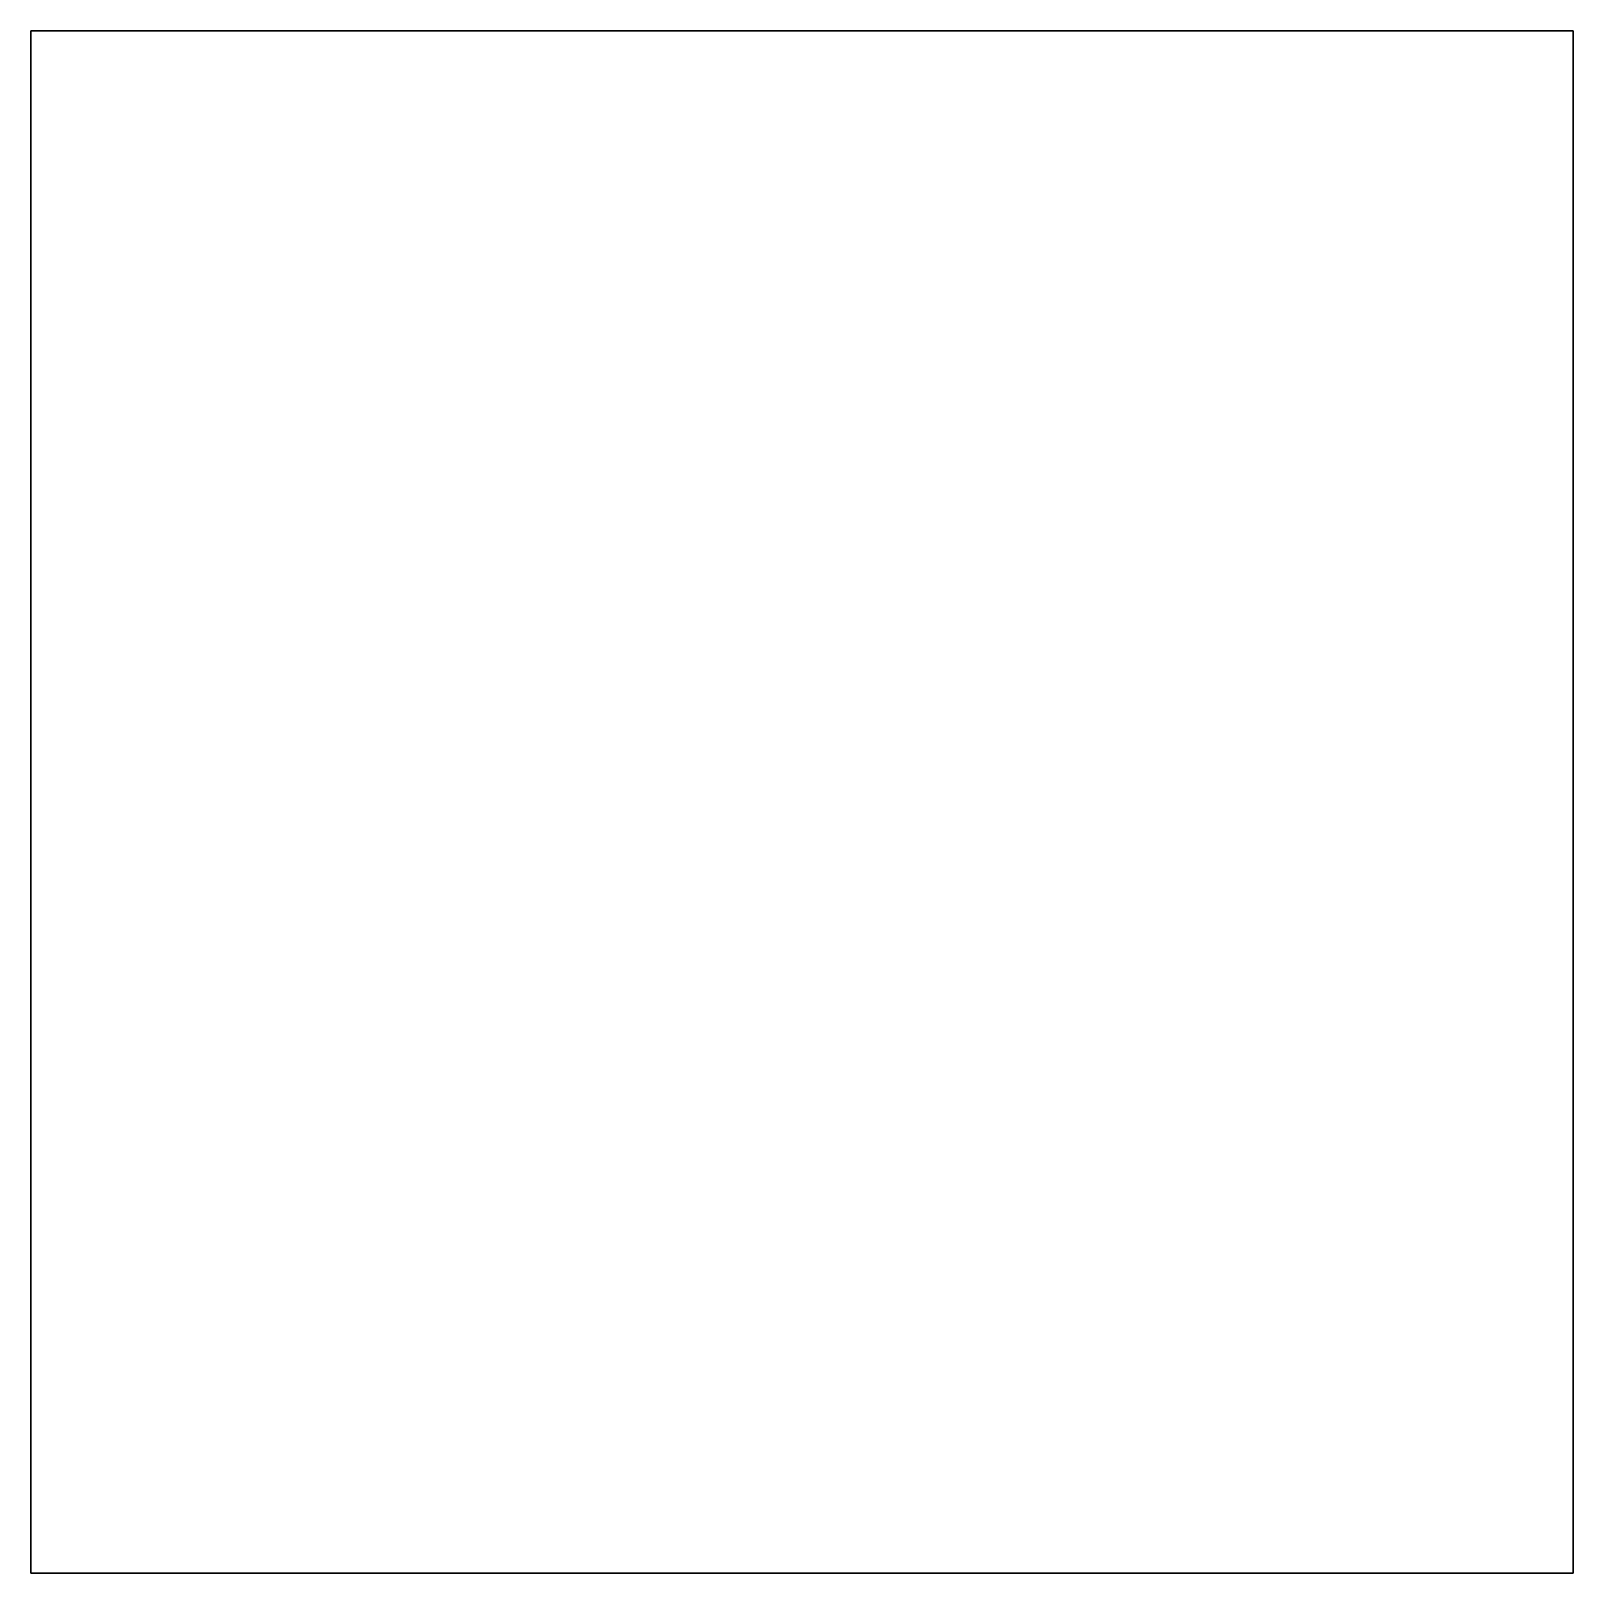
# Model space of a CAD drawing. Header units: millimetres. Extents: x -1.42 to 1.42, y -2.5 to 7.36.
# Drawn here: x 0 to 1, y 6.36 to 7.36 of the extents above; entities that cross this region are included whole.
import ezdxf

# ---------------------------------------------------------------- set-up
doc = ezdxf.new("R2010")
doc.units = ezdxf.units.MM
doc.header["$MEASUREMENT"] = 0

msp = doc.modelspace()

# ---------------------------------------------------------------- linework, layer by layer
for points in [[(1, 7.36, 5.24), (1, 7.36, 4.24), (0, 7.36, 4.24), (0, 7.36, 5.24)], [(1, 7.36, 4.24), (1, 6.36, 4.24), (0, 6.36, 4.24), (0, 7.36, 4.24)], [(0, 7.36, 4.24), (0, 6.36, 4.24), (0, 6.36, 5.24), (0, 7.36, 5.24)], [(0, 7.36, 5.24), (0, 6.36, 5.24), (1, 6.36, 5.24), (1, 7.36, 5.24)], [(1, 6.36, 5.24), (1, 6.36, 4.24), (1, 7.36, 4.24), (1, 7.36, 5.24)], [(0, 6.36, 5.24), (0, 6.36, 4.24), (1, 6.36, 4.24), (1, 6.36, 5.24)]]:
    msp.add_3dface(points)

doc.saveas('drawing.dxf')
